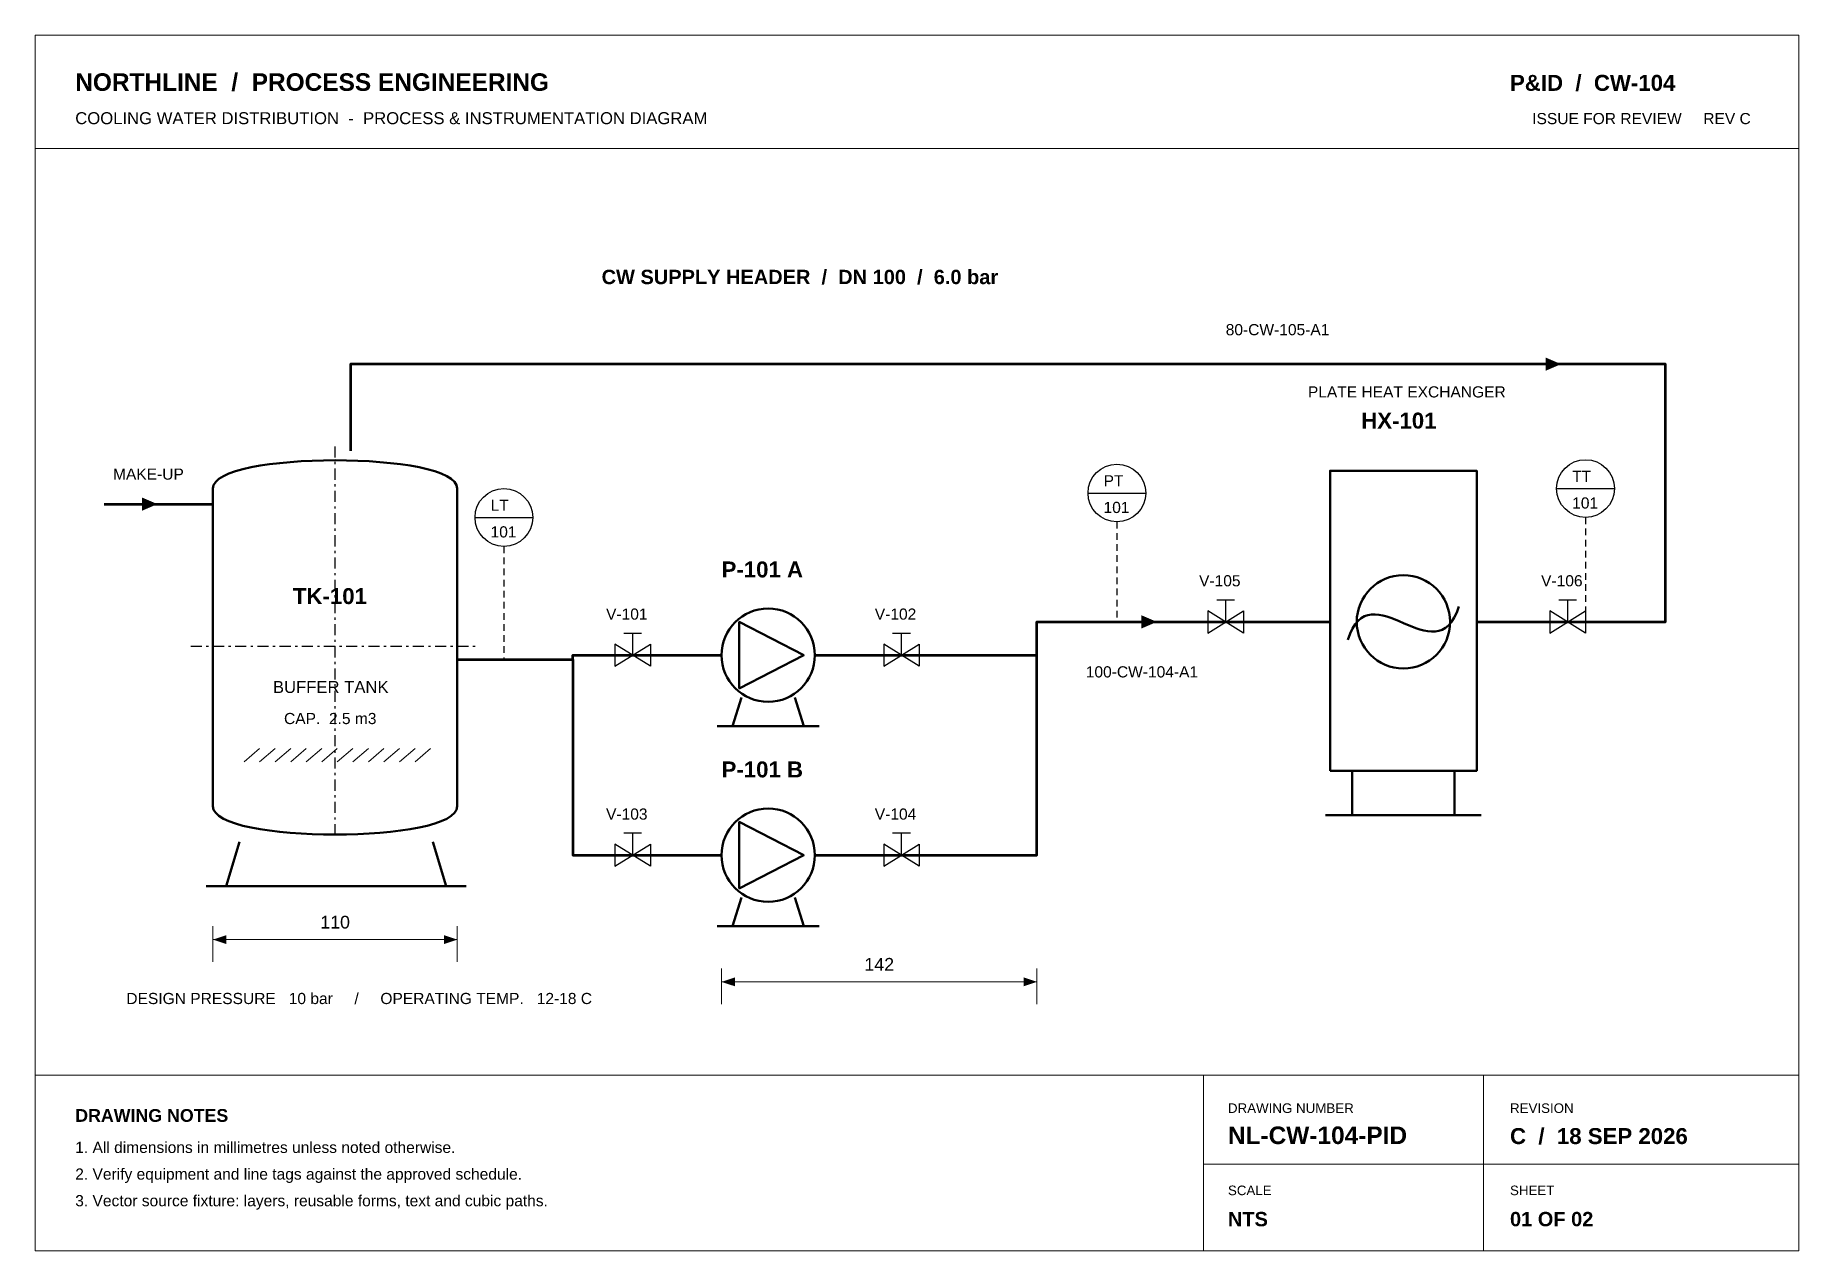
# Model space of a CAD drawing. Header units: millimetres. Extents: x 8 to 289, y 8 to 201.
import ezdxf
from ezdxf.enums import TextEntityAlignment as Align

# ---------------------------------------------------------------- set-up
doc = ezdxf.new("R2010")
doc.units = ezdxf.units.MM
doc.linetypes.add('RV_DASH_11BE837B', pattern=[1.763889, 1.058333, -0.705556])
doc.linetypes.add('RV_DASH_F9F191B4', pattern=[3.527778, 1.763889, -0.705556, 0.352778, -0.705556])
for name, color, linetype, true_color in [('A-ANNOTATION', 127, 'CONTINUOUS', 0x2a3540), ('A-SHEET', 117, 'CONTINUOUS', 0x1e2d3c), ('H-HATCH', 8, 'CONTINUOUS', 0x697f85), ('I-INSTRUMENTS', 35, 'CONTINUOUS', 0x8d5b34), ('P-EQUIPMENT', 137, 'CONTINUOUS', 0x1b4459), ('P-PIPEWORK', 144, 'CONTINUOUS', 0x1c677c)]:
    doc.layers.add(name, color=color, linetype=linetype, true_color=true_color)
doc.styles.add('RV_3291BAF8', font='arialbd.ttf')
doc.styles.add('RV_BDCF0158', font='arial.ttf')
doc.dimstyles.get("Standard").update_dxf_attribs({"dimtxt": 2.5, "dimasz": 2.5, "dimexe": 1.25, "dimexo": 0.625, "dimtad": 0, "dimtih": 1, "dimtoh": 1, "dimdec": 4, "dimzin": 0, "dimdsep": 46, "dimtxsty": 'STANDARD', "dimcen": 0.09, "dimadec": 0, "dimazin": 0, "dimtfac": 1, "dimtdec": 4, "dimtofl": 0, "dimtmove": 0, "dimatfit": 3, "dimfxl": 1, "dimtolj": 1, "dimtzin": 0, "dimarcsym": 0})

# ---------------------------------------------------------------- blocks, each defined once
blk = doc.blocks.new('PDF_FORM_4FBBE2D5_0')
at = {"layer": 'P-PIPEWORK', "color": 144, "lineweight": 30, "true_color": 0x1c677c}
for p, q in [((-4, 10), (4, 10)), ((0, 0), (0, 10))]:
    blk.add_line(p, q, dxfattribs=at)
blk.add_lwpolyline([(-8, -5), (8, 5), (8, -5), (-8, 5)], close=True, dxfattribs=at)
blk = doc.blocks.new('*D304e040b')
at = {"layer": 'A-ANNOTATION', "lineweight": 18, "true_color": 0x2a3540}
for points in [[(38.81, 58.56), (36.69, 57.86), (38.81, 57.15)], [(75.49, 57.86), (73.38, 58.56), (73.38, 57.15)]]:
    blk.add_hatch(color=127, dxfattribs=at).paths.add_polyline_path(points, flags=0)
at = {"layer": 'A-ANNOTATION', "color": 127, "lineweight": 18, "true_color": 0x2a3540}
blk.add_line((36.69, 57.86), (75.49, 57.86), dxfattribs=at)
at = {"layer": 'A-ANNOTATION', "color": 127, "lineweight": 18, "true_color": 0x2a3540, "style": 'RV_BDCF0158'}
blk.add_text('110', height=2.026, dxfattribs=at).set_placement((53.74, 59.62), (58.45, 59.62), align=Align.FIT)
blk = doc.blocks.new('*Dc187e345')
at = {"layer": 'A-ANNOTATION', "lineweight": 18, "true_color": 0x2a3540}
for points in [[(119.59, 51.86), (117.47, 51.15), (119.59, 50.45)], [(167.57, 51.15), (165.45, 51.86), (165.45, 50.45)]]:
    blk.add_hatch(color=127, dxfattribs=at).paths.add_polyline_path(points, flags=0)
at = {"layer": 'A-ANNOTATION', "color": 127, "lineweight": 18, "true_color": 0x2a3540}
blk.add_line((117.47, 51.15), (167.57, 51.15), dxfattribs=at)
at = {"layer": 'A-ANNOTATION', "color": 127, "lineweight": 18, "true_color": 0x2a3540, "style": 'RV_BDCF0158'}
blk.add_text('142', height=2.026, dxfattribs=at).set_placement((140.17, 52.92), (144.88, 52.92), align=Align.FIT)

msp = doc.modelspace()

# ---------------------------------------------------------------- hatches: boundary and pattern name
at = {"layer": 'P-PIPEWORK', "lineweight": 53, "true_color": 0x1c677c}
for points in [[(248.35556, 148.16667), (250.825, 149.225), (248.35556, 150.28333)], [(25.4, 125.94167), (27.86944, 127), (25.4, 128.05833)], [(184.15, 107.24444), (186.61944, 108.30278), (184.15, 109.36111)]]:
    msp.add_hatch(color=144, dxfattribs=at).paths.add_polyline_path(points, flags=0)

# ---------------------------------------------------------------- linework, layer by layer
at = {"layer": 'A-ANNOTATION', "color": 127, "lineweight": 18, "true_color": 0x2a3540}
for p, q in [((36.68889, 54.32778), (36.68889, 59.97222)), ((75.49444, 54.32778), (75.49444, 59.97222)), ((117.475, 47.625), (117.475, 53.26944)), ((167.56944, 47.625), (167.56944, 53.26944))]:
    msp.add_line(p, q, dxfattribs=at)
at = {"layer": 'A-SHEET', "color": 117, "lineweight": 20, "true_color": 0x1e2d3c}
for p, q in [((8.46667, 183.44444), (288.57222, 183.44444)), ((8.46667, 36.33611), (288.57222, 36.33611)), ((194.02778, 8.46667), (194.02778, 36.33611)), ((238.47778, 8.46667), (238.47778, 36.33611)), ((194.02778, 22.225), (288.57222, 22.225))]:
    msp.add_line(p, q, dxfattribs=at)
msp.add_lwpolyline([(8.46667, 8.46667), (288.57222, 8.46667), (288.57222, 201.43611), (8.46667, 201.43611)], close=True, dxfattribs=at)
at = {"layer": 'H-HATCH', "color": 8, "lineweight": 13, "true_color": 0x697f85}
for p, q in [((41.62778, 86.07778), (44.09722, 88.19444)), ((44.09722, 86.07778), (46.56667, 88.19444)), ((46.56667, 86.07778), (49.03611, 88.19444)), ((49.03611, 86.07778), (51.50556, 88.19444)), ((51.50556, 86.07778), (53.975, 88.19444)), ((53.975, 86.07778), (56.44444, 88.19444)), ((56.44444, 86.07778), (58.91389, 88.19444)), ((58.91389, 86.07778), (61.38333, 88.19444)), ((61.38333, 86.07778), (63.85278, 88.19444)), ((63.85278, 86.07778), (66.32222, 88.19444)), ((66.32222, 86.07778), (68.79167, 88.19444)), ((68.79167, 86.07778), (71.26111, 88.19444))]:
    msp.add_line(p, q, dxfattribs=at)
at = {"layer": 'I-INSTRUMENTS', "color": 35, "linetype": 'RV_DASH_F9F191B4', "lineweight": 25, "true_color": 0x8d5b34}
for p, q in [((56.09167, 74.43611), (56.09167, 136.87778)), ((33.16111, 104.42222), (79.02222, 104.42222))]:
    msp.add_line(p, q, dxfattribs=at)
at = {"layer": 'I-INSTRUMENTS', "color": 35, "lineweight": 25, "true_color": 0x8d5b34}
for p, q in [((250.11944, 129.46944), (259.29167, 129.46944)), ((175.68333, 128.76389), (184.85556, 128.76389)), ((78.31667, 124.88333), (87.48889, 124.88333))]:
    msp.add_line(p, q, dxfattribs=at)
at = {"layer": 'I-INSTRUMENTS', "color": 35, "linetype": 'RV_DASH_11BE837B', "lineweight": 25, "true_color": 0x8d5b34}
for p, q in [((180.26944, 124.17778), (180.26944, 108.30278)), ((254.70556, 124.88333), (254.70556, 108.30278)), ((82.90278, 120.29722), (82.90278, 102.30556))]:
    msp.add_line(p, q, dxfattribs=at)
at = {"layer": 'I-INSTRUMENTS', "color": 35, "lineweight": 25, "true_color": 0x8d5b34}
for centre in [(180.26944, 128.76389), (254.70556, 129.46944), (82.90278, 124.88333)]:
    msp.add_circle(centre, 4.58611, dxfattribs=at)
at = {"layer": 'P-EQUIPMENT', "color": 137, "lineweight": 50, "true_color": 0x1b4459}
for p, q in [((36.68889, 129.46944), (36.68889, 79.02222)), ((75.49444, 79.02222), (75.49444, 129.46944)), ((120.65, 96.30833), (119.23889, 91.72222)), ((129.11667, 96.30833), (130.52778, 91.72222)), ((116.76944, 91.72222), (132.99722, 91.72222)), ((217.66389, 84.66667), (217.66389, 77.61111)), ((233.89167, 84.66667), (233.89167, 77.61111)), ((213.43056, 77.61111), (238.125, 77.61111)), ((40.92222, 73.37778), (38.80556, 66.32222)), ((71.61389, 73.37778), (73.73056, 66.32222)), ((35.63056, 66.32222), (76.90556, 66.32222)), ((120.65, 64.55833), (119.23889, 59.97222)), ((129.11667, 64.55833), (130.52778, 59.97222)), ((116.76944, 59.97222), (132.99722, 59.97222))]:
    msp.add_line(p, q, dxfattribs=at)
for points in [[(214.13611, 84.66667), (237.41944, 84.66667), (237.41944, 132.29167), (214.13611, 132.29167)], [(120.29722, 97.71944), (130.52778, 103.01111), (120.29722, 108.30278)], [(120.29722, 65.96944), (130.52778, 71.26111), (120.29722, 76.55278)]]:
    msp.add_lwpolyline(points, close=True, dxfattribs=at)
for centre in [(225.77778, 108.30278), (124.88333, 103.01111), (124.88333, 71.26111)]:
    msp.add_circle(centre, 7.40833, dxfattribs=at)
for points in [[(75.49444, 129.46944), (75.49444, 135.46667), (36.68889, 135.46667), (36.68889, 129.46944)], [(216.95833, 105.48056), (220.48611, 116.76944), (231.06944, 99.48333), (234.59722, 110.77222)], [(36.68889, 79.02222), (36.68889, 73.025), (75.49444, 73.025), (75.49444, 79.02222)]]:
    msp.add_open_spline(points, degree=3, dxfattribs=at)
at = {"layer": 'P-PIPEWORK', "color": 144, "lineweight": 53, "true_color": 0x1c677c}
msp.add_line((19.40278, 127), (36.68889, 127), dxfattribs=at)
for points in [[(237.41944, 108.30278), (267.40556, 108.30278), (267.40556, 149.225), (58.56111, 149.225), (58.56111, 135.46667)], [(132.29167, 103.01111), (167.56944, 103.01111), (167.56944, 108.30278), (214.13611, 108.30278)], [(75.49444, 102.30556), (93.83889, 102.30556), (93.83889, 103.01111), (117.475, 103.01111)], [(93.83889, 102.30556), (93.83889, 71.26111), (117.475, 71.26111)], [(132.29167, 71.26111), (167.56944, 71.26111), (167.56944, 103.01111)]]:
    msp.add_lwpolyline(points, dxfattribs=at)

# ---------------------------------------------------------------- block references
at = {"layer": 'P-PIPEWORK', "color": 144, "lineweight": 30, "true_color": 0x1c677c}
ref = msp.add_blockref('PDF_FORM_4FBBE2D5_0', (197.55556, 108.30278), dxfattribs=dict(at, xscale=0.3527777778, yscale=0.3527777778))
ref.add_attrib('TAG', 'V-105', dxfattribs={"layer": 'A-ANNOTATION', "color": 127, "lineweight": 18, "true_color": 0x2a3540, "height": 1.773061, "style": 'RV_BDCF0158'}).set_placement((193.32222, 113.94722), (199.9107, 113.94722), align=Align.FIT)
ref = msp.add_blockref('PDF_FORM_4FBBE2D5_0', (251.88333, 108.30278), dxfattribs=dict(at, xscale=0.3527777778, yscale=0.3527777778))
ref.add_attrib('TAG', 'V-106', dxfattribs={"layer": 'A-ANNOTATION', "color": 127, "lineweight": 18, "true_color": 0x2a3540, "height": 1.773061, "style": 'RV_BDCF0158'}).set_placement((247.65, 113.94722), (254.23848, 113.94722), align=Align.FIT)
ref = msp.add_blockref('PDF_FORM_4FBBE2D5_0', (103.36389, 103.01111), dxfattribs=dict(at, xscale=0.3527777778, yscale=0.3527777778))
ref.add_attrib('TAG', 'V-101', dxfattribs={"layer": 'A-ANNOTATION', "color": 127, "lineweight": 18, "true_color": 0x2a3540, "height": 1.773061, "style": 'RV_BDCF0158'}).set_placement((99.13056, 108.65556), (105.71903, 108.65556), align=Align.FIT)
ref = msp.add_blockref('PDF_FORM_4FBBE2D5_0', (146.05, 103.01111), dxfattribs=dict(at, xscale=0.3527777778, yscale=0.3527777778))
ref.add_attrib('TAG', 'V-102', dxfattribs={"layer": 'A-ANNOTATION', "color": 127, "lineweight": 18, "true_color": 0x2a3540, "height": 1.773061, "style": 'RV_BDCF0158'}).set_placement((141.81667, 108.65556), (148.40514, 108.65556), align=Align.FIT)
ref = msp.add_blockref('PDF_FORM_4FBBE2D5_0', (103.36389, 71.26111), dxfattribs=dict(at, xscale=0.3527777778, yscale=0.3527777778))
ref.add_attrib('TAG', 'V-103', dxfattribs={"layer": 'A-ANNOTATION', "color": 127, "lineweight": 18, "true_color": 0x2a3540, "height": 1.773061, "style": 'RV_BDCF0158'}).set_placement((99.13056, 76.90556), (105.71903, 76.90556), align=Align.FIT)
ref = msp.add_blockref('PDF_FORM_4FBBE2D5_0', (146.05, 71.26111), dxfattribs=dict(at, xscale=0.3527777778, yscale=0.3527777778))
ref.add_attrib('TAG', 'V-104', dxfattribs={"layer": 'A-ANNOTATION', "color": 127, "lineweight": 18, "true_color": 0x2a3540, "height": 1.773061, "style": 'RV_BDCF0158'}).set_placement((141.81667, 76.90556), (148.40514, 76.90556), align=Align.FIT)

# ---------------------------------------------------------------- texts
at = {"layer": 'A-ANNOTATION', "color": 127, "lineweight": 18, "true_color": 0x2a3540}
for s, height, style, p, p2 in [('CW SUPPLY HEADER  /  DN 100  /  6.0 bar', 2.27965, 'RV_3291BAF8', (98.425, 161.925), (161.41383, 161.925)), ('80-CW-105-A1', 1.7730611, 'RV_BDCF0158', (197.55556, 153.81111), (214.02181, 153.81111)), ('PLATE HEAT EXCHANGER', 1.7730611, 'RV_BDCF0158', (210.60833, 143.93333), (242.03201, 143.93333)), ('HX-101', 2.532944, 'RV_3291BAF8', (219.075, 138.99444), (231.03417, 138.99444)), ('MAKE-UP', 1.773061, 'RV_BDCF0158', (20.81389, 130.88056), (32.06468, 130.88056)), ('P-101 A', 2.532944, 'RV_3291BAF8', (117.475, 115.35833), (130.41489, 115.35833)), ('TK-101', 2.532944, 'RV_3291BAF8', (49.38889, 111.125), (61.1505, 111.125)), ('100-CW-104-A1', 1.7730611, 'RV_BDCF0158', (175.33056, 99.48333), (193.16982, 99.48333)), ('BUFFER TANK', 1.8997083, 'RV_BDCF0158', (46.21389, 97.01389), (64.5892, 97.01389)), ('CAP.  2.5 m3', 1.7730611, 'RV_BDCF0158', (47.97778, 92.075), (62.66356, 92.075)), ('P-101 B', 2.532944, 'RV_3291BAF8', (117.475, 83.60833), (130.41489, 83.60833)), ('DESIGN PRESSURE   10 bar     /     OPERATING TEMP.   12-18 C', 1.7730611, 'RV_BDCF0158', (22.93056, 47.625), (96.90276, 47.625))]:
    msp.add_text(s, height=height, dxfattribs=dict(at, style=style)).set_placement(p, p2, align=Align.FIT)
at = {"layer": 'A-SHEET', "color": 117, "lineweight": 20, "true_color": 0x1e2d3c}
for s, height, style, p, p2 in [('NORTHLINE  /  PROCESS ENGINEERING', 2.7862389, 'RV_3291BAF8', (14.81667, 192.61667), (90.0684, 192.61667)), ('P&ID  /  CW-104', 2.5329444, 'RV_3291BAF8', (242.71111, 192.61667), (268.97894, 192.61667)), ('COOLING WATER DISTRIBUTION  -  PROCESS & INSTRUMENTATION DIAGRAM', 1.8997083, 'RV_BDCF0158', (14.81667, 187.325), (115.2234, 187.325)), ('ISSUE FOR REVIEW     REV C', 1.7730611, 'RV_BDCF0158', (246.23889, 187.325), (280.95681, 187.325)), ('DRAWING NOTES', 2.0263556, 'RV_3291BAF8', (14.81667, 28.92778), (39.11882, 28.92778)), ('DRAWING NUMBER', 1.5197667, 'RV_BDCF0158', (197.90833, 30.33889), (217.89813, 30.33889)), ('REVISION', 1.519767, 'RV_BDCF0158', (242.71111, 30.33889), (252.82666, 30.33889)), ('NL-CW-104-PID', 2.7862389, 'RV_3291BAF8', (197.90833, 25.4), (226.36445, 25.4)), ('C  /  18 SEP 2026', 2.5329444, 'RV_3291BAF8', (242.71111, 25.4), (270.95097, 25.4)), ('1. All dimensions in millimetres unless noted otherwise.', 1.7730611, 'RV_BDCF0158', (14.81667, 23.98889), (75.19952, 23.98889)), ('2. Verify equipment and line tags against the approved schedule.', 1.7730611, 'RV_BDCF0158', (14.81667, 19.75556), (85.78356, 19.75556)), ('3. Vector source fixture: layers, reusable forms, text and cubic paths.', 1.7730611, 'RV_BDCF0158', (14.81667, 15.52222), (89.89272, 15.52222)), ('SCALE', 1.519767, 'RV_BDCF0158', (197.90833, 17.28611), (204.84888, 17.28611)), ('SHEET', 1.519767, 'RV_BDCF0158', (242.71111, 17.28611), (249.76808, 17.28611)), ('NTS', 2.27965, 'RV_3291BAF8', (197.90833, 12.34722), (204.25833, 12.34722)), ('01 OF 02', 2.27965, 'RV_3291BAF8', (242.71111, 12.34722), (255.94769, 12.34722))]:
    msp.add_text(s, height=height, dxfattribs=dict(at, style=style)).set_placement(p, p2, align=Align.FIT)
at = {"layer": 'I-INSTRUMENTS', "color": 35, "lineweight": 25, "true_color": 0x8d5b34, "style": 'RV_BDCF0158'}
for s, p, p2 in [('TT', (252.58889, 130.52778), (255.60655, 130.52778)), ('PT', (178.15278, 129.82222), (181.30873, 129.82222)), ('LT', (80.78611, 125.94167), (83.66795, 125.94167)), ('101', (178.15278, 125.58889), (182.27181, 125.58889)), ('101', (252.58889, 126.29444), (256.70792, 126.29444)), ('101', (80.78611, 121.70833), (84.90514, 121.70833))]:
    msp.add_text(s, height=1.773061, dxfattribs=at).set_placement(p, p2, align=Align.FIT)

# ---------------------------------------------------------------- dimensions: what is measured, and where the dimension line sits
at = {"layer": 'A-ANNOTATION', "color": 127, "lineweight": 18, "true_color": 0x2a3540}
for p1, p2, text, picture, middle in [((36.68889, 57.85556), (75.49444, 57.85556), '110', '*D304e040b', (53.73793, 59.61944)), ((117.475, 51.15278), (167.56944, 51.15278), '142', '*Dc187e345', (140.16849, 52.91667))]:
    dim = msp.add_aligned_dim(p1=p1, p2=p2, distance=0, text=text, dimstyle='STANDARD', dxfattribs=at)
    dim.commit()
    dim.dimension.update_dxf_attribs({"geometry": picture, "text_midpoint": middle})

doc.saveas('drawing.dxf')
